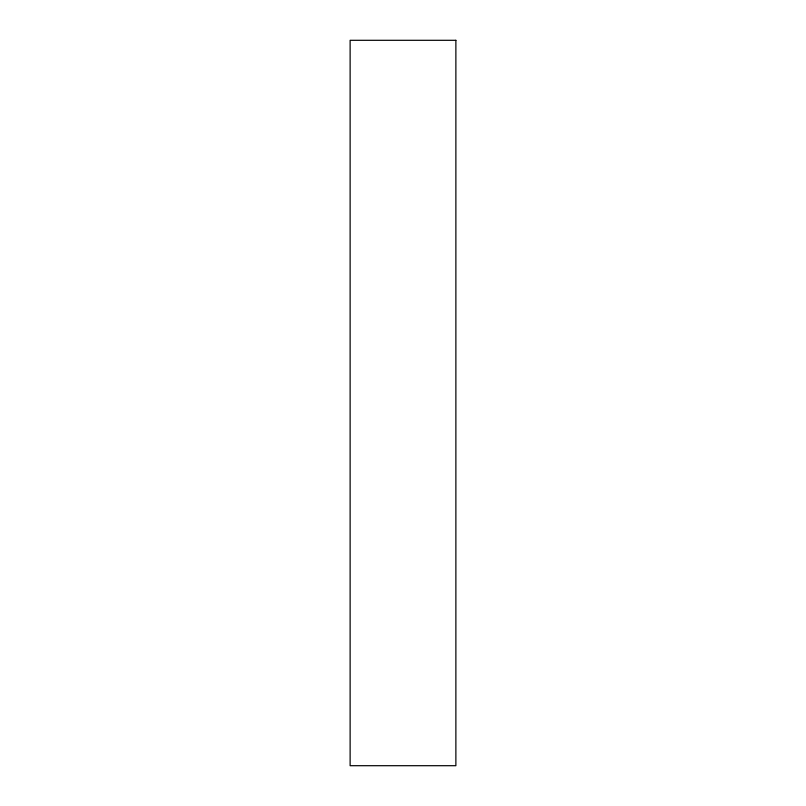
<?xml version="1.0" encoding="UTF-8"?>
<svg xmlns="http://www.w3.org/2000/svg" width="806" height="806" viewBox="0 0 806 806"><rect width="100%" height="100%" fill="white"/><g stroke="black" fill="none" stroke-linecap="round" stroke-linejoin="round"><path stroke-width="1.21" d="M455.874 40.3L350.126 40.3L350.126 765.7L455.874 765.7L455.874 40.3"/></g></svg>
